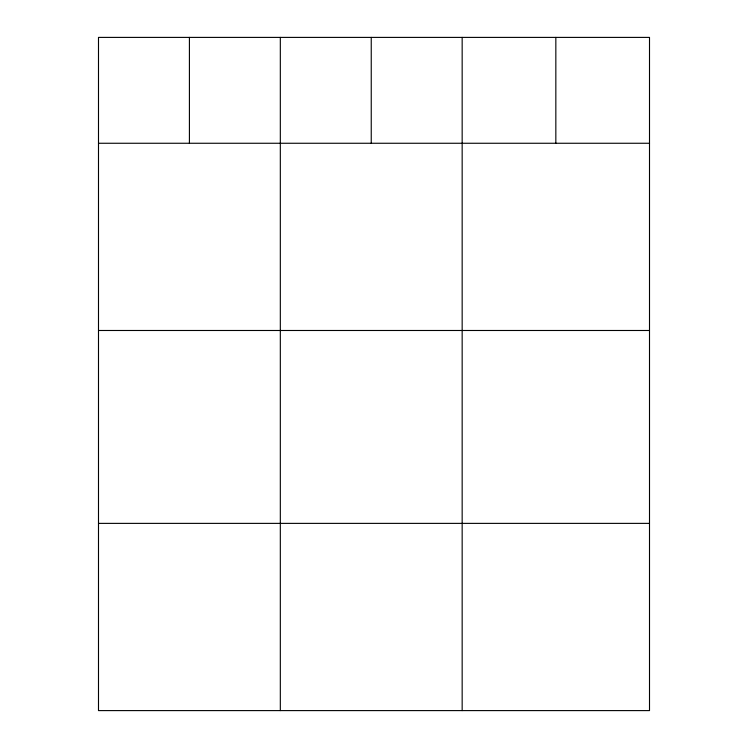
<?xml version="1.0" encoding="UTF-8"?>
<svg xmlns="http://www.w3.org/2000/svg" width="748" height="748" viewBox="0 0 748 748"><rect width="100%" height="100%" fill="white"/><g stroke="black" fill="none" stroke-linecap="round" stroke-linejoin="round"><path stroke-width="1.12" d="M649.507 143.261L649.507 710.6L98.493 710.6L98.493 37.4L649.507 37.4L649.507 143.261L98.493 143.261M98.493 330.485L649.507 330.485M98.493 523.376L649.507 523.376M555.839 37.4L555.839 143.261M462.161 37.4L462.161 710.6M371.242 37.4L371.242 143.261M280.322 37.4L280.322 710.6M189.412 37.4L189.412 143.261"/></g></svg>
